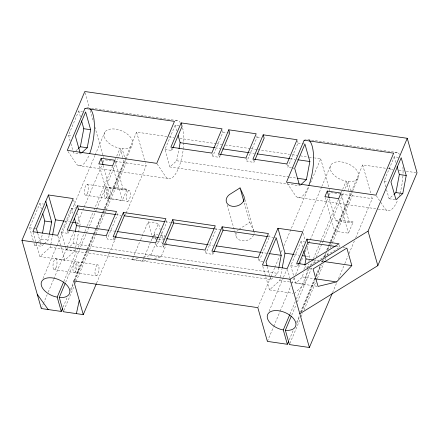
<?xml version="1.0" encoding="UTF-8"?>
<svg xmlns="http://www.w3.org/2000/svg" width="439" height="439" viewBox="0 0 439 439"><rect width="100%" height="100%" fill="white"/><g stroke="black" fill="none" stroke-linecap="round" stroke-linejoin="round"><path stroke-width="0.33" stroke-dasharray="2.19 1.65" d="M33.084 232.368L39.954 256.579L50.265 247.212L52.548 235.194M39.954 256.579L64.731 260.173L75.042 250.806L78.471 232.78M78.597 232.116L79.613 226.776M79.744 226.107L80.249 223.435L77.467 213.623M265.771 276.795L269.48 289.883L279.791 280.516L281.953 269.167M294.262 293.482L304.573 284.11L307.366 269.425M307.492 268.761L308.381 264.086M308.891 261.414L309.78 256.744L306.993 246.927M36.98 243.052L41.354 239.068L42.374 233.724M44.35 243.612L48.235 240.067L49.256 234.722M70.103 246.317L73.017 243.661L75.184 232.302M178.942 125.763L175.188 125.214L164.949 149.458L169.909 166.946L176.708 160.745L178.876 149.386M274.852 276.032L277.766 273.371L278.787 268.026M294.256 277.903L295.749 283.166L302.548 276.971L303.437 272.29M303.947 269.617L304.71 265.611M70.191 141.122L68.511 135.201L78.751 110.957L82.505 111.506M33.249 240.665L29.594 227.781L39.834 203.537L43.587 204.086M272.91 277.799L270.967 279.572L66.218 249.862L61.257 232.374L71.497 208.135L75.25 208.679M42.978 278.524L56.565 246.361M56.829 245.73L94.923 155.554M95.192 154.923L104.778 132.221M61.257 232.374L68.138 233.372L68.928 231.507M41.299 308.54L43.165 304.128M43.428 303.497L47.16 294.668M48.224 292.144L53.553 279.533M53.816 278.902L66.871 248.002M67.134 247.371L73.532 232.236M76.726 224.669L82.587 210.797M82.856 210.166L83.92 207.642M84.184 207.01L101.766 165.393M103.099 162.238L104.164 159.719L114.809 161.261M63.858 281.372L77.977 247.953M78.246 247.322L84.639 232.187M84.903 231.556L87.032 226.508M87.301 225.882L92.892 212.635M93.962 210.116L112.34 166.601M115.27 159.664L120.066 148.316L117.383 147.696A15.173 8.659 22.9 0 1 105.239 131.601A15.173 8.659 22.9 0 1 128.353 134.96A15.173 8.659 22.9 0 1 124.687 148.761L122.13 148.618L118.135 158.073M65.658 282.304L86.17 233.746M86.434 233.114L95.225 212.306M95.493 211.675L96.295 209.787M96.558 209.156L117.866 158.704M73.73 280.933L93.161 234.925M93.43 234.294L102.216 213.497M102.479 212.866L103.28 210.972M104.345 208.454L108.603 198.368L99 164.515M103.198 165.382L109.624 188.035L113.333 187.173L124.961 159.642M125.225 159.017L136.595 132.112L168.406 136.727M63.123 307.02L67.118 297.56M70.58 289.361L74.043 281.163M74.312 280.532L87.366 249.632M87.63 249.006L94.023 233.872M94.292 233.241L96.421 228.192M96.69 227.561L103.083 212.427M103.346 211.796L124.122 162.611L123.2 159.362M70.706 290.519L73.637 283.583M74.97 280.428L87.487 250.79M87.756 250.159L94.149 235.024M94.412 234.393L96.547 229.35M96.81 228.719L103.203 213.584M103.472 212.953L125.845 159.983M126.114 159.352L131.974 145.479M63.858 310.472L73.977 286.508M75.31 283.358L75.843 282.096M76.112 281.465L95.823 234.799M96.086 234.168L104.614 213.991M104.877 213.359L105.947 210.835M106.211 210.204L126.191 162.907L122.13 148.618M108.603 198.368L122.366 200.365L127.096 189.171L113.333 187.173M114.864 238.174L114.08 240.04L107.198 239.041L117.438 214.797L116.807 212.591M96.602 283.095L108.856 254.088M109.124 253.457L115.517 238.322M115.786 237.691L116.582 235.803M125.373 214.989L125.905 213.727M126.174 213.102L146.149 165.805L145.232 162.562M164.949 149.458L171.83 150.456L172.62 148.591M149.781 259.515L142.499 261.205L132.172 259.707L140.42 240.182M140.689 239.551L148.135 221.92L158.463 223.418L160.268 229.795M142.499 261.205L143.295 259.317M143.564 258.686L152.338 237.9M152.607 237.274L158.463 223.418M160.416 235.139L164.932 235.798L163.16 239.996L152.838 238.498L153.595 236.698M153.848 236.1L154.61 234.3L157.837 234.766M143.427 257.089L150.714 255.399L155.598 243.837M164.246 245.341L163.462 247.206L156.575 246.208L166.815 221.964L166.348 220.307M154.418 258.434L161.036 256.897L165.92 245.335M166.178 244.726L166.952 242.899M220.274 155.505L219.484 157.371L212.734 156.394L222.974 132.15L222.348 129.939M213.628 252.507L212.838 254.373L205.957 253.374L216.197 229.131L215.725 227.473M254.691 160.498L253.907 162.364L246.883 161.349L257.128 137.105L256.656 135.448M291.54 167.83L287.786 167.281L298.026 143.043L297.401 140.831M262.879 261.633L259.125 261.084L269.365 236.846L268.893 235.189M257.819 307.646L270.605 277.377M270.874 276.746L274.605 267.916M274.869 267.291L279.396 256.568M281.262 252.151L282.595 249.001M283.929 245.845L308.968 186.57M310.565 182.789L320.689 158.825L314.598 157.941M269.058 311.328L283.177 277.903M283.446 277.272L286.64 269.705M302.888 231.238L321.535 187.096M321.803 186.465L330.858 165.026M293.51 275.275L290.788 265.683L301.028 241.439L304.776 241.982M290.788 265.683L297.664 266.682L298.718 264.196M267.389 341.383L273.519 326.879M273.782 326.248L279.912 311.745M280.175 311.114L290.832 285.893M291.897 283.369L294.295 277.695M295.628 274.54L299.886 264.448M300.155 263.823L303.086 256.881M305.215 251.838L308.677 243.64M308.946 243.008L310.011 240.49M310.274 239.859L327.856 198.236M329.19 195.086L330.254 192.562M289.949 314.181L295.277 301.571M296.341 299.047L310.192 266.253M310.461 265.622L312.058 261.842M313.391 258.686L319.784 243.552M320.047 242.921L320.849 241.033M321.112 240.402L338.431 199.41M341.361 192.474L342.425 189.95M342.689 189.319L346.151 181.12L343.468 180.506A15.173 8.659 22.9 0 1 331.319 164.405A15.173 8.659 22.9 0 1 354.432 167.764A15.173 8.659 22.9 0 1 350.772 181.565L348.22 181.422L344.225 190.883M291.748 315.114L296.276 304.392M297.34 301.867L312.255 266.555M313.589 263.4L315.186 259.619M316.256 257.095L322.649 241.96M322.912 241.329L343.956 191.514M300.342 312.48L314.982 277.816M316.047 275.291L320.042 265.842M321.639 262.056L322.171 260.799M323.505 257.644L325.37 253.232M326.698 250.082L330.161 241.889M330.424 241.258L362.674 164.916L387.511 168.521M289.213 339.868L293.208 330.413M296.671 322.215L299.601 315.279M300.934 312.124L315.054 278.699M316.118 276.18L320.914 264.827M321.979 262.308L322.78 260.415M324.377 256.628L326.243 252.216M327.307 249.692L329.173 245.28M329.437 244.649L330.501 242.125M330.77 241.494L350.218 195.459L349.29 192.205M296.786 323.324L299.716 316.387M301.582 311.97L315.169 279.808M316.497 276.658L321.293 265.304M322.89 261.523L323.691 259.63M325.025 256.475L326.621 252.694M327.955 249.539L329.815 245.127M330.084 244.496L330.885 242.602M331.149 241.971L352.462 191.525M352.726 190.894L358.054 178.283M289.943 343.325L300.067 319.362M301.132 316.837L302.729 313.056M304.062 309.901L316.053 281.525M317.381 278.37L323.51 263.866M325.107 260.086L325.908 258.192M327.236 255.037L328.838 251.256M330.166 248.101L332.032 243.689M332.301 243.058L352.276 195.761L351.354 192.501M325.085 197.32L334.688 231.177L348.451 233.175L353.181 221.975L339.418 219.977L335.709 220.839L329.283 198.192M332.553 292.626L336.812 282.535M338.414 278.754L344.538 264.251M344.807 263.619L348.001 256.052M349.065 253.528L354.663 240.287M355.727 237.762L372.245 198.664L371.323 195.421M385.749 186.91L384.07 180.989L394.31 156.75L398.694 157.387M75.974 150.747L77.917 148.975M81.402 153.074L80.43 153.963L73.549 152.964L72.989 150.989M33.995 243.294L34.555 245.269L36.497 243.497M34.555 245.269L41.436 246.268L43.867 244.051M66.218 249.862L68.16 248.09M300.6 184.885L299.628 185.768L169.909 166.946M386.496 189.544L389.108 198.752L393.481 194.768M239.041 229.218L249.829 222.397L244.106 202.22M339.358 244.885L339.984 247.091L306.197 267.916L305.571 265.705M109.624 188.035L123.392 190.032L127.096 189.171M132.172 259.707L138.795 258.165M335.709 220.839L349.471 222.836L353.181 221.975M91.422 108.164L178.19 120.758M397.394 152.563L307.915 139.58A29.479 10.075 -81.7 0 0 305.27 139.476M222.974 132.15L226.348 132.638M227.023 132.737L229.048 133.033M257.128 137.105L260.953 137.659M298.026 143.043L301.78 143.586M302.405 143.679L304.282 143.948M169.081 136.825L173.817 137.511M179.908 138.395L215.779 143.602M216.46 143.701L221.871 144.486M225.256 144.974L250.301 148.607M250.976 148.706L257.067 149.589M257.742 149.688L289.553 154.303M292.259 154.698L297 155.384M300.38 155.878L308.502 157.058M309.182 157.151L313.918 157.842M388.186 168.62L392.883 169.3M398.925 170.178L403.622 170.859M406.311 171.248L417.05 172.807M389.19 168.872L392.943 169.416M215.286 147.8L220.01 148.486M249.067 152.706L254.472 153.485M290.278 158.682L295.008 159.368M68.511 135.201L72.265 135.744M384.07 180.989L387.824 181.537M292.165 167.917L294.042 168.192M176.708 160.745L288.862 177.021M289.537 177.12L296.298 178.097M389.108 198.752L395.369 199.663M115.473 161.354L124.122 162.611M126.191 162.907L146.149 165.805M352.276 195.761L372.245 198.664M330.918 192.661L340.9 194.109M341.564 194.203L350.218 195.459M78.389 165.58L167.868 178.563M297.593 197.385L377.578 208.991M378.259 209.09L387.072 210.369M86.977 184.342L107.423 187.305A5.553 1.899 -81.7 0 1 107.396 196.271A5.553 1.899 -81.7 0 1 104.35 194.576A5.553 1.899 -81.7 0 1 107.423 187.305M108.998 187.524L129.45 190.493A5.553 1.899 -81.7 0 1 129.428 199.454A5.553 1.899 -81.7 0 1 126.377 197.764A5.553 1.899 -81.7 0 1 129.45 190.493M85.402 195.234L105.848 198.198M107.423 198.417L127.875 201.386M116.088 214.605L121.191 215.346M165.47 221.772L170.573 222.513M171.199 222.6L173.076 222.875M214.847 228.933L221.201 229.855M221.827 229.948L223.078 230.129M268.02 236.648L273.118 237.389M273.744 237.483L275.621 237.751M335.972 246.509L339.984 247.091M343.111 247.547L345.614 247.909M64.846 221.201L69.532 221.882M70.202 221.98L72.215 222.271M76.902 222.952L80.249 223.435M294.377 254.51L299.063 255.191M306.427 256.255L309.78 256.744M109.679 230.442L115.781 231.326M159.17 237.625L163.237 238.212M208.662 244.803L213.409 245.494M260.87 252.381L266.972 253.265M314.077 260.102L318.121 260.689M321.491 261.178L323.516 261.468M157.272 241.494L161.788 242.152M29.594 227.781L34.599 228.505M35.224 228.598L36.475 228.779M309.325 268.372L312.453 268.827M41.354 239.068L48.235 240.067M73.017 243.661L277.766 273.371M302.548 276.971L315.24 278.809M150.714 255.399L161.036 256.897M50.265 247.212L75.042 250.806M279.791 280.516L289.839 281.975M290.508 282.068L304.573 284.11M295.749 283.166L317.364 286.305M55.539 258.752L75.991 261.715A5.553 1.899 -81.7 0 1 75.963 270.682A5.553 1.899 -81.7 0 1 72.918 268.986A5.553 1.899 -81.7 0 1 75.991 261.715M77.56 261.935L98.018 264.904A5.553 1.899 -81.7 0 1 97.996 273.87A5.553 1.899 -81.7 0 1 94.945 272.175A5.553 1.899 -81.7 0 1 98.018 264.904M269.48 289.883L292.923 293.285M53.964 269.645L74.416 272.608M75.985 272.833L96.443 275.796M376.305 195.712L380.361 201.731M380.728 202.28L384.778 208.295A29.479 10.075 -81.7 0 0 397.899 199.564M287.194 183.277L295.299 195.311A29.479 10.075 -81.7 0 0 308.419 186.58M157.107 163.906L165.58 176.489A29.479 10.075 -81.7 0 0 183.31 148.783M67.996 151.466L76.101 163.506A29.479 10.075 -81.7 0 0 89.221 154.775M249.829 222.397L253.945 231.38M394.31 156.75L395.989 162.671M362.674 164.916L371.136 194.768M348.22 181.422L351.173 191.848M346.151 181.12L349.109 191.552M341.394 194.362L349.471 222.836M338.661 198.669L348.451 233.175M320.689 158.825L329.151 188.671M329.338 189.319L330.073 191.914M286.848 163.966L287.786 167.281M303.097 233.186L305.138 240.385M301.028 241.439L302.63 247.086M296.726 263.362L297.664 266.682M287.391 269.266L289.992 278.43M252.963 159.05L253.907 162.364M245.944 158.029L246.883 161.349M267.252 266.478L270.967 279.572M244.896 199.476L253.758 230.727M262.796 266.325L265.584 276.142M258.341 258.324L259.125 261.084M218.699 154.61L219.484 157.371M227.221 204.964L234.607 231.007M234.794 231.655L236.089 236.215M211.949 153.628L212.734 156.394M212.059 251.607L212.838 254.373M175.188 125.214L176.791 130.86M205.172 250.609L205.957 253.374M171.205 148.245L171.83 150.456M136.595 132.112L145.046 161.914M160.992 232.341L163.16 239.996M162.831 244.995L163.462 247.206M154.61 234.3L155.527 237.526M155.708 238.174L156.443 240.759M155.796 243.442L156.575 246.208M148.135 221.92L152.113 235.946M152.295 236.583L152.838 238.498M120.066 148.316L123.019 158.709M115.314 161.557L123.392 190.032M112.763 166.513L122.366 200.365M85.188 92.821L89.282 107.253M90.209 110.529L93.37 121.68M94.862 126.926L103.05 155.785M103.231 156.438L103.604 157.749M78.751 110.957L80.43 116.878M113.454 237.828L114.08 240.04M106.254 235.727L107.198 239.041M70.937 143.751L72.803 150.33M73.565 199.877L75.793 207.729M71.497 208.135L72.918 213.151M67.513 231.161L68.138 233.372M57.86 235.962L60.834 246.433M61.021 247.086L64.731 260.173M39.834 203.537L41.436 209.183M37.721 233.169L40.317 242.317M40.503 242.976L41.436 246.268M254.06 231.968A9.252 6.909 -15.8 0 1 254.093 233.191M253.621 235.046A9.252 6.909 -15.8 0 1 242.438 240.841A9.252 6.909 -15.8 0 1 236.187 233.164M237.472 230.782A9.252 6.909 -15.8 0 1 238.196 229.965M394.749 152.459A29.479 10.075 -81.7 0 1 399.682 154.638M402.931 167.215A29.479 10.075 -81.7 0 1 402.958 175.32M402.92 176.001A29.479 10.075 -81.7 0 1 400.094 193.017M399.918 193.648A29.479 10.075 -81.7 0 1 399.353 195.509M86.752 107.506A29.479 10.075 -81.7 0 1 88.711 107.774M175.551 120.654A29.479 10.075 -81.7 0 1 180.061 122.267M182.575 127.82A29.479 10.075 -81.7 0 1 183.82 142.154M183.793 142.829A29.479 10.075 -81.7 0 1 183.381 148.146M56.005 267.785A5.553 1.899 -81.7 0 0 56.027 258.818A5.553 1.899 -81.7 0 0 52.954 266.089A5.553 1.899 -81.7 0 0 56.005 267.785M109.465 196.562A5.553 1.899 -81.7 0 0 109.487 187.596A5.553 1.899 -81.7 0 0 106.419 194.867A5.553 1.899 -81.7 0 0 109.465 196.562M87.438 193.374A5.553 1.899 -81.7 0 0 87.465 184.407A5.553 1.899 -81.7 0 0 84.392 191.678A5.553 1.899 -81.7 0 0 87.438 193.374M78.027 270.973A5.553 1.899 -81.7 0 0 78.054 262.006A5.553 1.899 -81.7 0 0 74.981 269.277A5.553 1.899 -81.7 0 0 78.027 270.973"/><path stroke-width="0.66" d="M52.675 234.525L55.473 219.84L48.416 194.976L73.198 198.571L57.679 235.309L32.898 231.71L48.416 194.976M282.206 267.834L284.999 253.149L277.947 228.28L302.723 231.874L287.205 268.613L262.429 265.019L277.947 228.28M42.501 233.054L44.794 221.026L42.742 213.788M49.382 234.053L51.676 222.024L45.777 201.221M78.405 148.536L80.348 146.763L83.789 128.72L81.55 120.824M81.89 152.635L87.229 147.762L90.67 129.719L85.632 111.956L75.393 136.2L80.057 152.646M75.31 231.633L76.457 225.619L74.405 218.386M179.002 148.717L180.149 142.702L178.097 135.47M278.913 267.362L281.207 255.333L276.246 237.845L266.007 262.083L267.077 265.847M301.088 184.44L306.433 179.567L309.868 161.525L304.907 144.041L294.668 168.28L299.255 184.451M304.842 264.942L305.988 258.928L303.75 251.031M393.97 194.323L395.912 192.551L399.353 174.513L397.108 166.617M402.793 193.55L406.234 175.512L401.197 157.749L390.957 181.987L395.994 199.75L402.793 193.55L395.912 192.551M65.126 283.567L59.265 297.439L63.326 311.734L76.402 313.627L79.25 300.419M62.59 308.282L61.257 311.432L41.299 308.54L21.95 240.336L84.815 91.51L407.26 138.301L417.05 172.807L377.831 265.644L299.81 313.737L309.38 347.49L289.411 344.582L285.355 330.249L291.216 316.376M46.721 204.536L36.475 228.779L37.545 232.544M77.44 205.814L67.2 230.058L106.254 235.727L116.494 211.483L77.44 205.814L78.378 209.134L69.192 230.887M101.179 158.265L98.813 163.862L112.582 165.86L114.947 160.262L101.179 158.265L103.017 164.735M61.257 311.432L57.202 297.137L63.595 282.003M123.381 212.481L113.141 236.725L155.636 242.893L165.876 218.649L123.381 212.481L124.319 215.796L115.128 237.554M76.402 313.627L83.284 314.626L96.339 283.726M181.131 122.898L170.892 147.142L211.796 153.074L222.035 128.836L181.131 122.898L182.075 126.212L172.884 147.97M172.757 219.648L162.518 243.892L205.018 250.054L215.258 225.816L172.757 219.648L173.701 222.963L164.773 244.095M228.785 129.812L218.545 154.056L245.944 158.029L256.184 133.791L228.785 129.812L229.723 133.132L220.537 154.885M222.139 226.815L211.9 251.053L258.181 257.77L268.421 233.532L222.139 226.815L223.078 230.129L213.892 251.887M263.202 134.811L252.963 159.05L286.848 163.966L297.088 139.723L263.202 134.811L264.146 138.126L254.955 159.878M306.965 239.123L296.726 263.362L305.259 264.602L339.045 243.777L306.965 239.123L307.904 242.438L298.718 264.196M327.264 191.069L324.898 196.672L338.661 198.669L341.026 193.067L327.264 191.069L329.096 197.545M83.284 314.626L73.73 280.933L257.819 307.646L267.389 341.383L287.347 344.286L283.287 329.947L289.68 314.812M287.347 344.286L288.681 341.13M309.38 347.49L332.285 293.257M21.95 240.336L290.02 279.237L368.047 231.144L407.26 138.301M336.614 281.915L351.826 265.579L346.865 248.09L313.078 268.915L318.039 286.404L336.614 281.915L315.24 278.809M240.04 187.897L229.257 194.713A9.252 6.909 -15.8 0 0 232.269 206.292A9.252 6.909 -15.8 0 0 244.155 196.875L240.04 187.897L243.919 201.567M285.355 330.249L287.902 330.386A15.173 8.659 22.9 0 0 291.567 316.585A15.173 8.659 22.9 0 0 268.454 313.232A15.173 8.659 22.9 0 0 280.598 329.327L283.287 329.947M59.265 297.439L61.822 297.582A15.173 8.659 22.9 0 0 65.488 283.781A15.173 8.659 22.9 0 0 42.374 280.428A15.173 8.659 22.9 0 0 54.518 296.523L57.202 297.137M83.789 128.72L90.67 129.719M180.149 142.702L214.605 147.702M222.716 148.881L248.386 152.607M257.172 153.88L289.603 158.589M297.708 159.763L309.868 161.525M399.353 174.513L406.234 175.512M80.348 146.763L87.229 147.762M297.647 178.294L306.433 179.567M78.378 209.134L115.419 214.506M124.319 215.796L164.795 221.673M173.701 222.963L214.172 228.84M223.078 230.129L267.351 236.555M307.904 242.438L335.303 246.416M55.473 219.84L64.176 221.102M72.885 222.37L76.232 222.853M284.999 253.149L293.707 254.411M302.411 255.674L305.089 256.063M44.794 221.026L51.676 222.024M76.457 225.619L108.323 230.245M117.136 231.523L158.495 237.526M166.628 238.706L207.987 244.704M216.12 245.889L260.87 252.381M269.003 253.561L281.207 255.333M305.988 258.928L313.402 260.003M324.191 261.567L351.826 265.579M37.266 294.333L48.18 309.539M368.047 231.144L377.831 265.644M290.02 279.237L299.81 313.737M309.341 140.595A29.479 10.075 -81.7 0 1 308.847 185.477M89.677 108.373A29.479 10.075 -81.7 0 1 89.649 153.672M84.996 108.384L67.26 150.374L156.739 163.357L174.475 121.367L84.996 108.384M304.194 140.195L286.458 182.18L375.938 195.163L393.673 153.178L304.194 140.195"/></g></svg>
